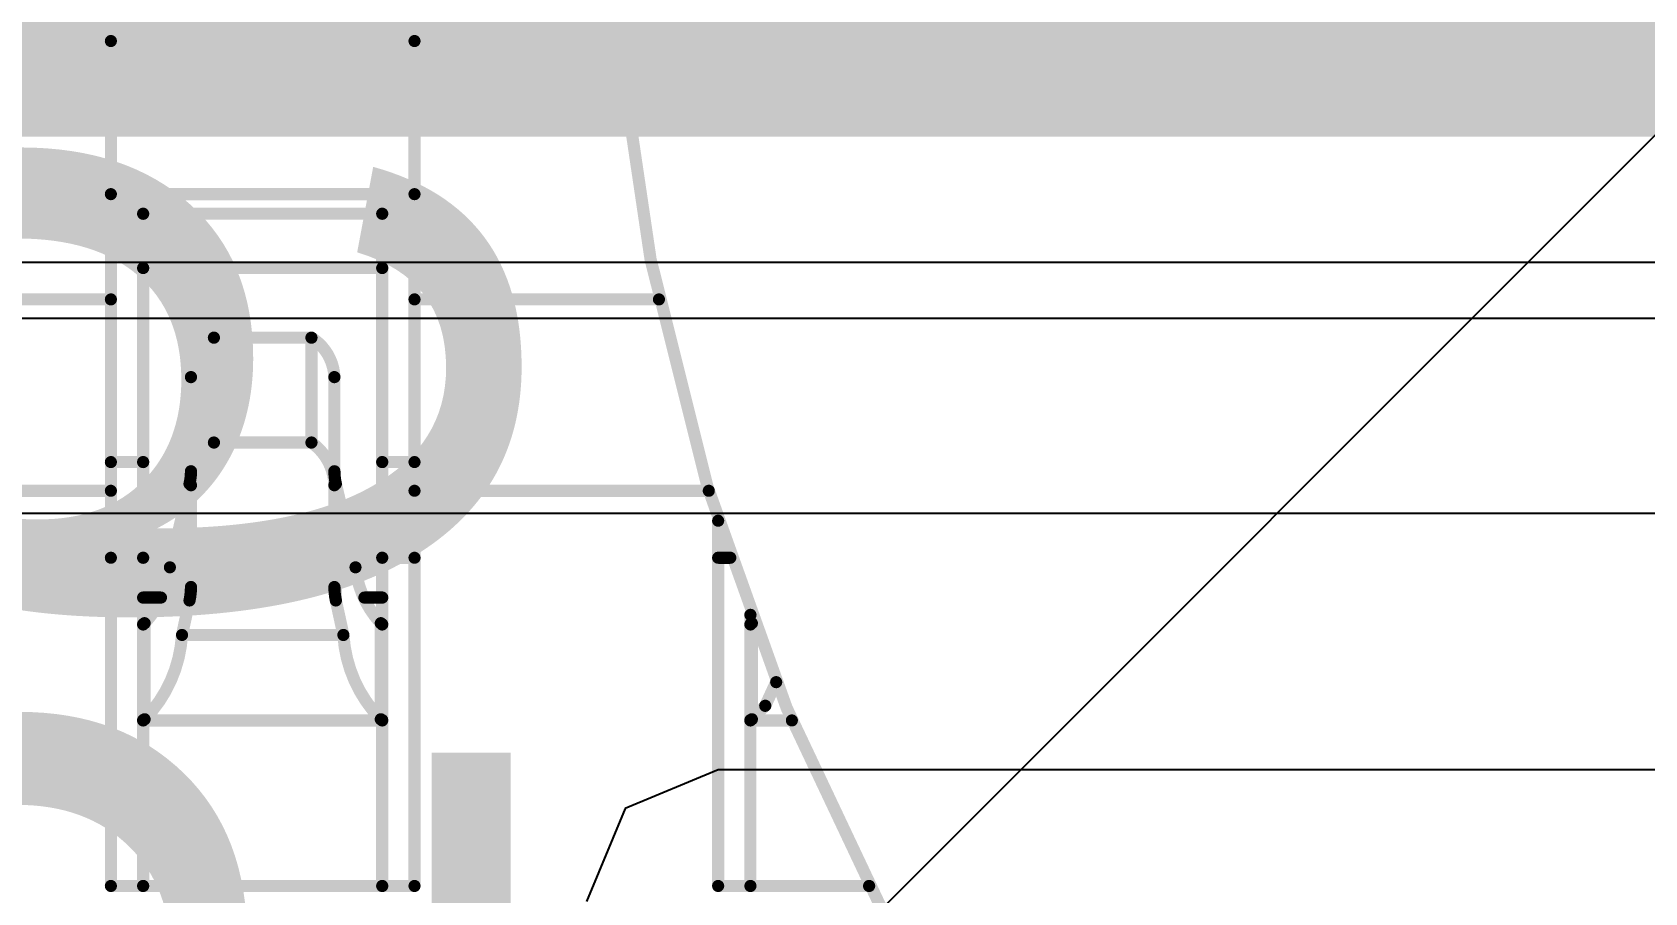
# Model space of a CAD drawing. Header units: inches. Extents: x -11 to 5433, y -4 to 5447.
# Drawn here: x 12.149 to 13.835, y 27.645 to 28.544 of the extents above; entities that cross this region are included whole.
import ezdxf

# ---------------------------------------------------------------- set-up
doc = ezdxf.new("R2010")
doc.units = ezdxf.units.IN
for name, color, linetype in [('Bottom Layer', 5, 'Continuous'), ('Bottom Overlay', 54, 'Continuous'), ('Mechanical 4', 56, 'Continuous'), ('Power', 76, 'Continuous'), ('Top Layer', 1, 'Continuous'), ('Top Paste', 8, 'Continuous'), ('Top Solder', 216, 'Continuous')]:
    doc.layers.add(name, color=color, linetype=linetype)
doc.styles.add('Arial', font='', dxfattribs={"height": 0.2})
doc.styles.get('Arial').set_extended_font_data('Arial')

# ---------------------------------------------------------------- blocks, each defined once
blk = doc.blocks.new('TL3340AF160QG_48')
at = {"layer": 'Top Solder'}
blk.add_line((-1.71, 0.3751), (-5443.0227, 5441.6372), dxfattribs=at)
blk = doc.blocks.new('QTH_030_01_L_D_A_K_TR_157')
at = {"layer": 'Top Layer'}
blk.add_hatch(color=1, dxfattribs=at).paths.add_polyline_path([(0.825, 0.32), (5.525, 0.32), (5.525, -0.32), (0.825, -0.32)])
at = {"layer": 'Top Paste'}
blk.add_hatch(color=8, dxfattribs=at).paths.add_polyline_path([(0.825, 0.32), (5.525, 0.32), (5.525, -0.32), (0.825, -0.32)])
at = {"layer": 'Top Solder'}
blk.add_hatch(color=216, dxfattribs=at).paths.add_polyline_path([(0.7234, 0.4216), (5.6266, 0.4216), (5.6266, -0.4216), (0.7234, -0.4216)])

msp = doc.modelspace()

# ---------------------------------------------------------------- linework, layer by layer
at = {"layer": 'Bottom Layer'}
for p, q in [((10.2321, 28.3037), (14.7854, 28.3037)), ((12.8661, 27.7733), (12.7689, 27.733)), ((14.9683, 27.7733), (12.8661, 27.7733)), ((12.7689, 27.733), (12.7286, 27.6358))]:
    msp.add_line(p, q, dxfattribs=at)
msp.add_lwpolyline([(10.1356, 28.5367, 0.2032, 0.2032, 0), (14.8819, 28.5367, 0.2032, 0.2032, 0)], format="xyseb", dxfattribs=at)
at = {"layer": 'Mechanical 4'}
for points in [[(17.7474, 28.7949, 0.0127, 0.0127, 1), (12.7474, 28.7949, 0.0127, 0.0127, 1)], [(12.228, 28.5349, 0.00635, 0.00635, 1), (12.2343, 28.5349, 0.00635, 0.00635, 1)], [(12.228, 28.5349, 0.00635, 0.00635, 1), (12.2343, 28.5349, 0.00635, 0.00635, 1)], [(12.5455, 28.5349, 0.00635, 0.00635, 1), (12.5518, 28.5349, 0.00635, 0.00635, 1)], [(12.5455, 28.5349, 0.00635, 0.00635, 1), (12.5518, 28.5349, 0.00635, 0.00635, 1)], [(12.228, 28.3749, 0.00635, 0.00635, 1), (12.2343, 28.3749, 0.00635, 0.00635, 1)], [(12.5455, 28.3749, 0.00635, 0.00635, 1), (12.5518, 28.3749, 0.00635, 0.00635, 1)], [(12.2617, 28.3544, 0.00635, 0.00635, 1), (12.2681, 28.3544, 0.00635, 0.00635, 1)], [(12.2617, 28.3544, 0.00635, 0.00635, 1), (12.2681, 28.3544, 0.00635, 0.00635, 1)], [(12.5117, 28.3544, 0.00635, 0.00635, 1), (12.5181, 28.3544, 0.00635, 0.00635, 1)], [(12.5117, 28.3544, 0.00635, 0.00635, 1), (12.5181, 28.3544, 0.00635, 0.00635, 1)], [(12.2617, 28.2977, 0.00635, 0.00635, 1), (12.2681, 28.2977, 0.00635, 0.00635, 1)], [(12.5117, 28.2977, 0.00635, 0.00635, 1), (12.5181, 28.2977, 0.00635, 0.00635, 1)], [(12.228, 28.2649, 0.00635, 0.00635, 1), (12.2343, 28.2649, 0.00635, 0.00635, 1)], [(12.5455, 28.2649, 0.00635, 0.00635, 1), (12.5518, 28.2649, 0.00635, 0.00635, 1)], [(12.8011, 28.2649, 0.00635, 0.00635, 1), (12.8074, 28.2649, 0.00635, 0.00635, 1)], [(12.3357, 28.2249, 0.00635, 0.00635, 1), (12.3421, 28.2249, 0.00635, 0.00635, 1)], [(12.3357, 28.2249, 0.00635, 0.00635, 1), (12.3421, 28.2249, 0.00635, 0.00635, 1)], [(12.3357, 28.2249, 0.00635, 0.00635, 1), (12.3421, 28.2249, 0.00635, 0.00635, 1)], [(12.4377, 28.2249, 0.00635, 0.00635, 1), (12.4441, 28.2249, 0.00635, 0.00635, 1)], [(12.4377, 28.2249, 0.00635, 0.00635, 1), (12.4441, 28.2249, 0.00635, 0.00635, 1)], [(12.4377, 28.2249, 0.00635, 0.00635, 1), (12.4441, 28.2249, 0.00635, 0.00635, 1)], [(12.3117, 28.1837, 0.00635, 0.00635, 1), (12.3181, 28.1837, 0.00635, 0.00635, 1)], [(12.3117, 28.1837, 0.00635, 0.00635, 1), (12.3181, 28.1837, 0.00635, 0.00635, 1)], [(12.4617, 28.1837, 0.00635, 0.00635, 1), (12.4681, 28.1837, 0.00635, 0.00635, 1)], [(12.4617, 28.1837, 0.00635, 0.00635, 1), (12.4681, 28.1837, 0.00635, 0.00635, 1)], [(12.3357, 28.1153, 0.00635, 0.00635, 1), (12.3421, 28.1153, 0.00635, 0.00635, 1)], [(12.3357, 28.1153, 0.00635, 0.00635, 1), (12.3421, 28.1153, 0.00635, 0.00635, 1)], [(12.3357, 28.1153, 0.00635, 0.00635, 1), (12.3421, 28.1153, 0.00635, 0.00635, 1)], [(12.4377, 28.1153, 0.00635, 0.00635, 1), (12.4441, 28.1153, 0.00635, 0.00635, 1)], [(12.4377, 28.1153, 0.00635, 0.00635, 1), (12.4441, 28.1153, 0.00635, 0.00635, 1)], [(12.4377, 28.1153, 0.00635, 0.00635, 1), (12.4441, 28.1153, 0.00635, 0.00635, 1)], [(12.228, 28.0949, 0.00635, 0.00635, 1), (12.2343, 28.0949, 0.00635, 0.00635, 1)], [(12.2617, 28.0949, 0.00635, 0.00635, 1), (12.2681, 28.0949, 0.00635, 0.00635, 1)], [(12.3117, 28.0853, 0.00635, 0.00635, 1), (12.3181, 28.0853, 0.00635, 0.00635, 1)], [(12.4617, 28.0853, 0.00635, 0.00635, 1), (12.4681, 28.0853, 0.00635, 0.00635, 1)], [(12.5117, 28.0949, 0.00635, 0.00635, 1), (12.5181, 28.0949, 0.00635, 0.00635, 1)], [(12.5455, 28.0949, 0.00635, 0.00635, 1), (12.5518, 28.0949, 0.00635, 0.00635, 1)], [(12.3102, 28.0722, 0.00635, 0.00635, 1), (12.3166, 28.0722, 0.00635, 0.00635, 1)], [(12.3102, 28.0722, 0.00635, 0.00635, 1), (12.3166, 28.0722, 0.00635, 0.00635, 1)], [(12.3102, 28.0722, 0.00635, 0.00635, 1), (12.3166, 28.0722, 0.00635, 0.00635, 1)], [(12.3117, 28.0707, 0.00635, 0.00635, 1), (12.3181, 28.0707, 0.00635, 0.00635, 1)], [(12.4617, 28.0707, 0.00635, 0.00635, 1), (12.4681, 28.0707, 0.00635, 0.00635, 1)], [(12.4632, 28.0722, 0.00635, 0.00635, 1), (12.4696, 28.0722, 0.00635, 0.00635, 1)], [(12.4632, 28.0722, 0.00635, 0.00635, 1), (12.4696, 28.0722, 0.00635, 0.00635, 1)], [(12.4632, 28.0722, 0.00635, 0.00635, 1), (12.4696, 28.0722, 0.00635, 0.00635, 1)], [(12.228, 28.0649, 0.00635, 0.00635, 1), (12.2343, 28.0649, 0.00635, 0.00635, 1)], [(12.228, 28.0649, 0.00635, 0.00635, 1), (12.2343, 28.0649, 0.00635, 0.00635, 1)], [(12.228, 28.0649, 0.00635, 0.00635, 1), (12.2343, 28.0649, 0.00635, 0.00635, 1)], [(12.5455, 28.0649, 0.00635, 0.00635, 1), (12.5518, 28.0649, 0.00635, 0.00635, 1)], [(12.5455, 28.0649, 0.00635, 0.00635, 1), (12.5518, 28.0649, 0.00635, 0.00635, 1)], [(12.5455, 28.0649, 0.00635, 0.00635, 1), (12.5518, 28.0649, 0.00635, 0.00635, 1)], [(12.8532, 28.0649, 0.00635, 0.00635, 1), (12.8595, 28.0649, 0.00635, 0.00635, 1)], [(12.863, 28.0336, 0.00635, 0.00635, 1), (12.8693, 28.0336, 0.00635, 0.00635, 1)], [(12.228, 27.9949, 0.00635, 0.00635, 1), (12.2343, 27.9949, 0.00635, 0.00635, 1)], [(12.2617, 27.9949, 0.00635, 0.00635, 1), (12.2681, 27.9949, 0.00635, 0.00635, 1)], [(12.2897, 27.9849, 0.00635, 0.00635, 1), (12.296, 27.9849, 0.00635, 0.00635, 1)], [(12.2897, 27.9849, 0.00635, 0.00635, 1), (12.296, 27.9849, 0.00635, 0.00635, 1)], [(12.4838, 27.9849, 0.00635, 0.00635, 1), (12.4901, 27.9849, 0.00635, 0.00635, 1)], [(12.4838, 27.9849, 0.00635, 0.00635, 1), (12.4901, 27.9849, 0.00635, 0.00635, 1)], [(12.5117, 27.9949, 0.00635, 0.00635, 1), (12.5181, 27.9949, 0.00635, 0.00635, 1)], [(12.5455, 27.9949, 0.00635, 0.00635, 1), (12.5518, 27.9949, 0.00635, 0.00635, 1)], [(12.863, 27.9949, 0.00635, 0.00635, 1), (12.8693, 27.9949, 0.00635, 0.00635, 1)], [(12.8757, 27.9949, 0.00635, 0.00635, 1), (12.882, 27.9949, 0.00635, 0.00635, 1)], [(12.2617, 27.9533, 0.00635, 0.00635, 1), (12.2681, 27.9533, 0.00635, 0.00635, 1)], [(12.2804, 27.9533, 0.00635, 0.00635, 1), (12.2867, 27.9533, 0.00635, 0.00635, 1)], [(12.3102, 27.9503, 0.00635, 0.00635, 1), (12.3166, 27.9503, 0.00635, 0.00635, 1)], [(12.3102, 27.9503, 0.00635, 0.00635, 1), (12.3166, 27.9503, 0.00635, 0.00635, 1)], [(12.3102, 27.9503, 0.00635, 0.00635, 1), (12.3166, 27.9503, 0.00635, 0.00635, 1)], [(12.3117, 27.9643, 0.00635, 0.00635, 1), (12.3181, 27.9643, 0.00635, 0.00635, 1)], [(12.3117, 27.9643, 0.00635, 0.00635, 1), (12.3181, 27.9643, 0.00635, 0.00635, 1)], [(12.4617, 27.9643, 0.00635, 0.00635, 1), (12.4681, 27.9643, 0.00635, 0.00635, 1)], [(12.4617, 27.9643, 0.00635, 0.00635, 1), (12.4681, 27.9643, 0.00635, 0.00635, 1)], [(12.4632, 27.9503, 0.00635, 0.00635, 1), (12.4696, 27.9503, 0.00635, 0.00635, 1)], [(12.4632, 27.9503, 0.00635, 0.00635, 1), (12.4696, 27.9503, 0.00635, 0.00635, 1)], [(12.4632, 27.9503, 0.00635, 0.00635, 1), (12.4696, 27.9503, 0.00635, 0.00635, 1)], [(12.4931, 27.9533, 0.00635, 0.00635, 1), (12.4994, 27.9533, 0.00635, 0.00635, 1)], [(12.5117, 27.9533, 0.00635, 0.00635, 1), (12.5181, 27.9533, 0.00635, 0.00635, 1)], [(12.8967, 27.9352, 0.00635, 0.00635, 1), (12.9031, 27.9352, 0.00635, 0.00635, 1)], [(12.2618, 27.9254, 0.00635, 0.00635, 1), (12.2682, 27.9254, 0.00635, 0.00635, 1)], [(12.2618, 27.9253, 0.00635, 0.00635, 1), (12.2681, 27.9253, 0.00635, 0.00635, 1)], [(12.2618, 27.9254, 0.00635, 0.00635, 1), (12.2682, 27.9254, 0.00635, 0.00635, 1)], [(12.2618, 27.9253, 0.00635, 0.00635, 1), (12.2681, 27.9253, 0.00635, 0.00635, 1)], [(12.2617, 27.9252, 0.00635, 0.00635, 1), (12.2681, 27.9252, 0.00635, 0.00635, 1)], [(12.2619, 27.9255, 0.00635, 0.00635, 1), (12.2682, 27.9255, 0.00635, 0.00635, 1)], [(12.2619, 27.9255, 0.00635, 0.00635, 1), (12.2682, 27.9255, 0.00635, 0.00635, 1)], [(12.262, 27.9256, 0.00635, 0.00635, 1), (12.2683, 27.9256, 0.00635, 0.00635, 1)], [(12.262, 27.9256, 0.00635, 0.00635, 1), (12.2683, 27.9256, 0.00635, 0.00635, 1)], [(12.2621, 27.9257, 0.00635, 0.00635, 1), (12.2685, 27.9257, 0.00635, 0.00635, 1)], [(12.2621, 27.9257, 0.00635, 0.00635, 1), (12.2685, 27.9257, 0.00635, 0.00635, 1)], [(12.2623, 27.9258, 0.00635, 0.00635, 1), (12.2686, 27.9258, 0.00635, 0.00635, 1)], [(12.2623, 27.9258, 0.00635, 0.00635, 1), (12.2686, 27.9258, 0.00635, 0.00635, 1)], [(12.2625, 27.926, 0.00635, 0.00635, 1), (12.2689, 27.926, 0.00635, 0.00635, 1)], [(12.2625, 27.926, 0.00635, 0.00635, 1), (12.2689, 27.926, 0.00635, 0.00635, 1)], [(12.2627, 27.9261, 0.00635, 0.00635, 1), (12.2691, 27.9261, 0.00635, 0.00635, 1)], [(12.2627, 27.9261, 0.00635, 0.00635, 1), (12.2691, 27.9261, 0.00635, 0.00635, 1)], [(12.2632, 27.9265, 0.00635, 0.00635, 1), (12.2696, 27.9265, 0.00635, 0.00635, 1)], [(12.2632, 27.9265, 0.00635, 0.00635, 1), (12.2696, 27.9265, 0.00635, 0.00635, 1)], [(12.2632, 27.9265, 0.00635, 0.00635, 1), (12.2696, 27.9265, 0.00635, 0.00635, 1)], [(12.5102, 27.9265, 0.00635, 0.00635, 1), (12.5166, 27.9265, 0.00635, 0.00635, 1)], [(12.5102, 27.9265, 0.00635, 0.00635, 1), (12.5166, 27.9265, 0.00635, 0.00635, 1)], [(12.5102, 27.9265, 0.00635, 0.00635, 1), (12.5166, 27.9265, 0.00635, 0.00635, 1)], [(12.5105, 27.9263, 0.00635, 0.00635, 1), (12.5168, 27.9263, 0.00635, 0.00635, 1)], [(12.5105, 27.9263, 0.00635, 0.00635, 1), (12.5168, 27.9263, 0.00635, 0.00635, 1)], [(12.5107, 27.9261, 0.00635, 0.00635, 1), (12.5171, 27.9261, 0.00635, 0.00635, 1)], [(12.5107, 27.9261, 0.00635, 0.00635, 1), (12.5171, 27.9261, 0.00635, 0.00635, 1)], [(12.511, 27.926, 0.00635, 0.00635, 1), (12.5173, 27.926, 0.00635, 0.00635, 1)], [(12.511, 27.926, 0.00635, 0.00635, 1), (12.5173, 27.926, 0.00635, 0.00635, 1)], [(12.5112, 27.9258, 0.00635, 0.00635, 1), (12.5175, 27.9258, 0.00635, 0.00635, 1)], [(12.5112, 27.9258, 0.00635, 0.00635, 1), (12.5175, 27.9258, 0.00635, 0.00635, 1)], [(12.5113, 27.9257, 0.00635, 0.00635, 1), (12.5177, 27.9257, 0.00635, 0.00635, 1)], [(12.5113, 27.9257, 0.00635, 0.00635, 1), (12.5177, 27.9257, 0.00635, 0.00635, 1)], [(12.5115, 27.9256, 0.00635, 0.00635, 1), (12.5178, 27.9256, 0.00635, 0.00635, 1)], [(12.5115, 27.9256, 0.00635, 0.00635, 1), (12.5178, 27.9256, 0.00635, 0.00635, 1)], [(12.5116, 27.9254, 0.00635, 0.00635, 1), (12.518, 27.9254, 0.00635, 0.00635, 1)], [(12.5116, 27.9254, 0.00635, 0.00635, 1), (12.518, 27.9254, 0.00635, 0.00635, 1)], [(12.5117, 27.9252, 0.00635, 0.00635, 1), (12.5181, 27.9252, 0.00635, 0.00635, 1)], [(12.8968, 27.9254, 0.00635, 0.00635, 1), (12.9032, 27.9254, 0.00635, 0.00635, 1)], [(12.8968, 27.9253, 0.00635, 0.00635, 1), (12.9031, 27.9253, 0.00635, 0.00635, 1)], [(12.8968, 27.9254, 0.00635, 0.00635, 1), (12.9032, 27.9254, 0.00635, 0.00635, 1)], [(12.8968, 27.9253, 0.00635, 0.00635, 1), (12.9031, 27.9253, 0.00635, 0.00635, 1)], [(12.8967, 27.9252, 0.00635, 0.00635, 1), (12.9031, 27.9252, 0.00635, 0.00635, 1)], [(12.8969, 27.9255, 0.00635, 0.00635, 1), (12.9032, 27.9255, 0.00635, 0.00635, 1)], [(12.8969, 27.9255, 0.00635, 0.00635, 1), (12.9032, 27.9255, 0.00635, 0.00635, 1)], [(12.897, 27.9256, 0.00635, 0.00635, 1), (12.9033, 27.9256, 0.00635, 0.00635, 1)], [(12.897, 27.9256, 0.00635, 0.00635, 1), (12.9033, 27.9256, 0.00635, 0.00635, 1)], [(12.8971, 27.9257, 0.00635, 0.00635, 1), (12.9035, 27.9257, 0.00635, 0.00635, 1)], [(12.8971, 27.9257, 0.00635, 0.00635, 1), (12.9035, 27.9257, 0.00635, 0.00635, 1)], [(12.8973, 27.9258, 0.00635, 0.00635, 1), (12.9036, 27.9258, 0.00635, 0.00635, 1)], [(12.8973, 27.9258, 0.00635, 0.00635, 1), (12.9036, 27.9258, 0.00635, 0.00635, 1)], [(12.8975, 27.926, 0.00635, 0.00635, 1), (12.9039, 27.926, 0.00635, 0.00635, 1)], [(12.8975, 27.926, 0.00635, 0.00635, 1), (12.9039, 27.926, 0.00635, 0.00635, 1)], [(12.8977, 27.9261, 0.00635, 0.00635, 1), (12.9041, 27.9261, 0.00635, 0.00635, 1)], [(12.8977, 27.9261, 0.00635, 0.00635, 1), (12.9041, 27.9261, 0.00635, 0.00635, 1)], [(12.8982, 27.9265, 0.00635, 0.00635, 1), (12.9046, 27.9265, 0.00635, 0.00635, 1)], [(12.8982, 27.9265, 0.00635, 0.00635, 1), (12.9046, 27.9265, 0.00635, 0.00635, 1)], [(12.3024, 27.9142, 0.00635, 0.00635, 1), (12.3087, 27.9142, 0.00635, 0.00635, 1)], [(12.3024, 27.9142, 0.00635, 0.00635, 1), (12.3087, 27.9142, 0.00635, 0.00635, 1)], [(12.3024, 27.9142, 0.00635, 0.00635, 1), (12.3087, 27.9142, 0.00635, 0.00635, 1)], [(12.4711, 27.9142, 0.00635, 0.00635, 1), (12.4775, 27.9142, 0.00635, 0.00635, 1)], [(12.4711, 27.9142, 0.00635, 0.00635, 1), (12.4775, 27.9142, 0.00635, 0.00635, 1)], [(12.4711, 27.9142, 0.00635, 0.00635, 1), (12.4775, 27.9142, 0.00635, 0.00635, 1)], [(12.9237, 27.8649, 0.00635, 0.00635, 1), (12.93, 27.8649, 0.00635, 0.00635, 1)], [(12.9122, 27.8402, 0.00635, 0.00635, 1), (12.9186, 27.8402, 0.00635, 0.00635, 1)], [(12.9122, 27.8402, 0.00635, 0.00635, 1), (12.9186, 27.8402, 0.00635, 0.00635, 1)], [(12.2618, 27.8253, 0.00635, 0.00635, 1), (12.2682, 27.8253, 0.00635, 0.00635, 1)], [(12.2618, 27.8252, 0.00635, 0.00635, 1), (12.2681, 27.8252, 0.00635, 0.00635, 1)], [(12.2618, 27.8253, 0.00635, 0.00635, 1), (12.2682, 27.8253, 0.00635, 0.00635, 1)], [(12.2618, 27.8252, 0.00635, 0.00635, 1), (12.2681, 27.8252, 0.00635, 0.00635, 1)], [(12.2617, 27.8251, 0.00635, 0.00635, 1), (12.2681, 27.8251, 0.00635, 0.00635, 1)], [(12.2617, 27.8249, 0.00635, 0.00635, 1), (12.2681, 27.8249, 0.00635, 0.00635, 1)], [(12.2619, 27.8253, 0.00635, 0.00635, 1), (12.2682, 27.8253, 0.00635, 0.00635, 1)], [(12.2619, 27.8253, 0.00635, 0.00635, 1), (12.2682, 27.8253, 0.00635, 0.00635, 1)], [(12.262, 27.8254, 0.00635, 0.00635, 1), (12.2683, 27.8254, 0.00635, 0.00635, 1)], [(12.262, 27.8254, 0.00635, 0.00635, 1), (12.2683, 27.8254, 0.00635, 0.00635, 1)], [(12.2621, 27.8255, 0.00635, 0.00635, 1), (12.2685, 27.8255, 0.00635, 0.00635, 1)], [(12.2621, 27.8255, 0.00635, 0.00635, 1), (12.2685, 27.8255, 0.00635, 0.00635, 1)], [(12.2623, 27.8256, 0.00635, 0.00635, 1), (12.2686, 27.8256, 0.00635, 0.00635, 1)], [(12.2623, 27.8256, 0.00635, 0.00635, 1), (12.2686, 27.8256, 0.00635, 0.00635, 1)], [(12.2625, 27.8257, 0.00635, 0.00635, 1), (12.2689, 27.8257, 0.00635, 0.00635, 1)], [(12.2625, 27.8257, 0.00635, 0.00635, 1), (12.2689, 27.8257, 0.00635, 0.00635, 1)], [(12.2627, 27.8258, 0.00635, 0.00635, 1), (12.2691, 27.8258, 0.00635, 0.00635, 1)], [(12.2627, 27.8258, 0.00635, 0.00635, 1), (12.2691, 27.8258, 0.00635, 0.00635, 1)], [(12.2632, 27.8261, 0.00635, 0.00635, 1), (12.2696, 27.8261, 0.00635, 0.00635, 1)], [(12.2632, 27.8261, 0.00635, 0.00635, 1), (12.2696, 27.8261, 0.00635, 0.00635, 1)], [(12.2632, 27.8261, 0.00635, 0.00635, 1), (12.2696, 27.8261, 0.00635, 0.00635, 1)], [(12.5102, 27.8261, 0.00635, 0.00635, 1), (12.5166, 27.8261, 0.00635, 0.00635, 1)], [(12.5102, 27.8261, 0.00635, 0.00635, 1), (12.5166, 27.8261, 0.00635, 0.00635, 1)], [(12.5102, 27.8261, 0.00635, 0.00635, 1), (12.5166, 27.8261, 0.00635, 0.00635, 1)], [(12.5105, 27.826, 0.00635, 0.00635, 1), (12.5168, 27.826, 0.00635, 0.00635, 1)], [(12.5105, 27.826, 0.00635, 0.00635, 1), (12.5168, 27.826, 0.00635, 0.00635, 1)], [(12.5107, 27.8258, 0.00635, 0.00635, 1), (12.5171, 27.8258, 0.00635, 0.00635, 1)], [(12.5107, 27.8258, 0.00635, 0.00635, 1), (12.5171, 27.8258, 0.00635, 0.00635, 1)], [(12.511, 27.8257, 0.00635, 0.00635, 1), (12.5173, 27.8257, 0.00635, 0.00635, 1)], [(12.511, 27.8257, 0.00635, 0.00635, 1), (12.5173, 27.8257, 0.00635, 0.00635, 1)], [(12.5112, 27.8256, 0.00635, 0.00635, 1), (12.5175, 27.8256, 0.00635, 0.00635, 1)], [(12.5112, 27.8256, 0.00635, 0.00635, 1), (12.5175, 27.8256, 0.00635, 0.00635, 1)], [(12.5113, 27.8255, 0.00635, 0.00635, 1), (12.5177, 27.8255, 0.00635, 0.00635, 1)], [(12.5113, 27.8255, 0.00635, 0.00635, 1), (12.5177, 27.8255, 0.00635, 0.00635, 1)], [(12.5115, 27.8254, 0.00635, 0.00635, 1), (12.5178, 27.8254, 0.00635, 0.00635, 1)], [(12.5115, 27.8254, 0.00635, 0.00635, 1), (12.5178, 27.8254, 0.00635, 0.00635, 1)], [(12.5116, 27.8254, 0.00635, 0.00635, 1), (12.5179, 27.8254, 0.00635, 0.00635, 1)], [(12.5116, 27.8254, 0.00635, 0.00635, 1), (12.5179, 27.8254, 0.00635, 0.00635, 1)], [(12.5116, 27.8253, 0.00635, 0.00635, 1), (12.518, 27.8253, 0.00635, 0.00635, 1)], [(12.5116, 27.8253, 0.00635, 0.00635, 1), (12.518, 27.8253, 0.00635, 0.00635, 1)], [(12.5117, 27.8251, 0.00635, 0.00635, 1), (12.5181, 27.8251, 0.00635, 0.00635, 1)], [(12.5117, 27.8249, 0.00635, 0.00635, 1), (12.5181, 27.8249, 0.00635, 0.00635, 1)], [(12.8968, 27.8253, 0.00635, 0.00635, 1), (12.9032, 27.8253, 0.00635, 0.00635, 1)], [(12.8968, 27.8252, 0.00635, 0.00635, 1), (12.9031, 27.8252, 0.00635, 0.00635, 1)], [(12.8968, 27.8253, 0.00635, 0.00635, 1), (12.9032, 27.8253, 0.00635, 0.00635, 1)], [(12.8968, 27.8252, 0.00635, 0.00635, 1), (12.9031, 27.8252, 0.00635, 0.00635, 1)], [(12.8967, 27.8251, 0.00635, 0.00635, 1), (12.9031, 27.8251, 0.00635, 0.00635, 1)], [(12.8967, 27.8249, 0.00635, 0.00635, 1), (12.9031, 27.8249, 0.00635, 0.00635, 1)], [(12.8969, 27.8253, 0.00635, 0.00635, 1), (12.9032, 27.8253, 0.00635, 0.00635, 1)], [(12.8969, 27.8253, 0.00635, 0.00635, 1), (12.9032, 27.8253, 0.00635, 0.00635, 1)], [(12.897, 27.8254, 0.00635, 0.00635, 1), (12.9033, 27.8254, 0.00635, 0.00635, 1)], [(12.897, 27.8254, 0.00635, 0.00635, 1), (12.9033, 27.8254, 0.00635, 0.00635, 1)], [(12.8971, 27.8255, 0.00635, 0.00635, 1), (12.9035, 27.8255, 0.00635, 0.00635, 1)], [(12.8971, 27.8255, 0.00635, 0.00635, 1), (12.9035, 27.8255, 0.00635, 0.00635, 1)], [(12.8973, 27.8256, 0.00635, 0.00635, 1), (12.9036, 27.8256, 0.00635, 0.00635, 1)], [(12.8973, 27.8256, 0.00635, 0.00635, 1), (12.9036, 27.8256, 0.00635, 0.00635, 1)], [(12.8975, 27.8257, 0.00635, 0.00635, 1), (12.9039, 27.8257, 0.00635, 0.00635, 1)], [(12.8975, 27.8257, 0.00635, 0.00635, 1), (12.9039, 27.8257, 0.00635, 0.00635, 1)], [(12.8977, 27.8258, 0.00635, 0.00635, 1), (12.9041, 27.8258, 0.00635, 0.00635, 1)], [(12.8977, 27.8258, 0.00635, 0.00635, 1), (12.9041, 27.8258, 0.00635, 0.00635, 1)], [(12.8982, 27.8261, 0.00635, 0.00635, 1), (12.9046, 27.8261, 0.00635, 0.00635, 1)], [(12.8982, 27.8261, 0.00635, 0.00635, 1), (12.9046, 27.8261, 0.00635, 0.00635, 1)], [(12.8982, 27.8261, 0.00635, 0.00635, 1), (12.9046, 27.8261, 0.00635, 0.00635, 1)], [(12.9401, 27.8249, 0.00635, 0.00635, 1), (12.9464, 27.8249, 0.00635, 0.00635, 1)], [(12.228, 27.6519, 0.00635, 0.00635, 1), (12.2343, 27.6519, 0.00635, 0.00635, 1)], [(12.228, 27.6519, 0.00635, 0.00635, 1), (12.2343, 27.6519, 0.00635, 0.00635, 1)], [(12.2617, 27.6519, 0.00635, 0.00635, 1), (12.2681, 27.6519, 0.00635, 0.00635, 1)], [(12.5117, 27.6519, 0.00635, 0.00635, 1), (12.5181, 27.6519, 0.00635, 0.00635, 1)], [(12.5455, 27.6519, 0.00635, 0.00635, 1), (12.5518, 27.6519, 0.00635, 0.00635, 1)], [(12.5455, 27.6519, 0.00635, 0.00635, 1), (12.5518, 27.6519, 0.00635, 0.00635, 1)], [(12.863, 27.6519, 0.00635, 0.00635, 1), (12.8693, 27.6519, 0.00635, 0.00635, 1)], [(12.863, 27.6519, 0.00635, 0.00635, 1), (12.8693, 27.6519, 0.00635, 0.00635, 1)], [(12.8967, 27.6519, 0.00635, 0.00635, 1), (12.9031, 27.6519, 0.00635, 0.00635, 1)], [(13.0208, 27.6519, 0.00635, 0.00635, 1), (13.0272, 27.6519, 0.00635, 0.00635, 1)]]:
    msp.add_lwpolyline(points, format="xyseb", close=True, dxfattribs=at)
for points in [[(17.7474, 28.7949, 0.0127, 0.0127, -1), (12.7474, 28.7949, 0.0127, 0.0127, 0)], [(12.2312, 28.0649, 0.0127, 0.0127, 0), (12.2312, 28.5349, 0.0127, 0.0127, 0)], [(12.2312, 28.5349, 0.0127, 0.0127, 0), (12.5487, 28.5349, 0.0127, 0.0127, 0)], [(12.5487, 28.0649, 0.0127, 0.0127, 0), (12.5487, 28.5349, 0.0127, 0.0127, 0)], [(12.2312, 28.3749, 0.0127, 0.0127, 0), (12.5487, 28.3749, 0.0127, 0.0127, 0)], [(12.2649, 27.6519, 0.0127, 0.0127, 0), (12.2649, 28.3544, 0.0127, 0.0127, 0)], [(12.2649, 28.3544, 0.0127, 0.0127, 0), (12.5149, 28.3544, 0.0127, 0.0127, 0)], [(12.5149, 27.6519, 0.0127, 0.0127, 0), (12.5149, 28.3544, 0.0127, 0.0127, 0)], [(12.2649, 28.2977, 0.0127, 0.0127, 0), (12.5149, 28.2977, 0.0127, 0.0127, 0)], [(11.9137, 28.2649, 0.0127, 0.0127, 0), (12.2312, 28.2649, 0.0127, 0.0127, 0)], [(12.5487, 28.2649, 0.0127, 0.0127, 0), (12.8042, 28.2649, 0.0127, 0.0127, 0)], [(12.3149, 28.1837, 0.0127, 0.0127, -0.247377), (12.3389, 28.2249, 0.0127, 0.0127, 0)], [(12.3389, 28.2249, 0.0127, 0.0127, 0), (12.4409, 28.2249, 0.0127, 0.0127, 0)], [(12.3389, 28.1153, 0.0127, 0.0127, 0), (12.3389, 28.2249, 0.0127, 0.0127, 0)], [(12.4409, 28.1153, 0.0127, 0.0127, 0), (12.4409, 28.2249, 0.0127, 0.0127, 0)], [(12.4409, 28.2249, 0.0127, 0.0127, -0.247377), (12.4649, 28.1837, 0.0127, 0.0127, 0)], [(12.3149, 27.9643, 0.0127, 0.0127, 0), (12.3149, 28.1837, 0.0127, 0.0127, 0)], [(12.4649, 27.9643, 0.0127, 0.0127, 0), (12.4649, 28.1837, 0.0127, 0.0127, 0)], [(12.3149, 28.0707, 0.0127, 0.0127, -0.23748), (12.3389, 28.1153, 0.0127, 0.0127, 0)], [(12.3389, 28.1153, 0.0127, 0.0127, 0), (12.4409, 28.1153, 0.0127, 0.0127, 0)], [(12.4409, 28.1153, 0.0127, 0.0127, -0.23748), (12.4649, 28.0707, 0.0127, 0.0127, 0)], [(12.2312, 28.0949, 0.0127, 0.0127, 0), (12.2649, 28.0949, 0.0127, 0.0127, 0)], [(12.3149, 28.0853, 0.0127, 0.0127, -0.057864), (12.3134, 28.0722, 0.0127, 0.0127, 0)], [(12.4664, 28.0722, 0.0127, 0.0127, -0.057864), (12.4649, 28.0853, 0.0127, 0.0127, 0)], [(12.5149, 28.0949, 0.0127, 0.0127, 0), (12.5487, 28.0949, 0.0127, 0.0127, 0)], [(12.2929, 27.9849, 0.0127, 0.0127, 0), (12.3134, 28.0722, 0.0127, 0.0127, 0)], [(12.3134, 27.9503, 0.0127, 0.0127, 0), (12.3134, 28.0722, 0.0127, 0.0127, 0)], [(12.4664, 28.0722, 0.0127, 0.0127, 0), (12.4869, 27.9849, 0.0127, 0.0127, 0)], [(12.4664, 27.9503, 0.0127, 0.0127, 0), (12.4664, 28.0722, 0.0127, 0.0127, 0)], [(11.9137, 28.0649, 0.0127, 0.0127, 0), (12.2312, 28.0649, 0.0127, 0.0127, 0)], [(12.2312, 27.6519, 0.0127, 0.0127, 0), (12.2312, 28.0649, 0.0127, 0.0127, 0)], [(12.5487, 28.0649, 0.0127, 0.0127, 0), (12.8564, 28.0649, 0.0127, 0.0127, 0)], [(12.5487, 27.6519, 0.0127, 0.0127, 0), (12.5487, 28.0649, 0.0127, 0.0127, 0)], [(12.8662, 27.6519, 0.0127, 0.0127, 0), (12.8662, 28.0336, 0.0127, 0.0127, 0)], [(12.2312, 27.9949, 0.0127, 0.0127, 0), (12.2649, 27.9949, 0.0127, 0.0127, 0)], [(12.2929, 27.9849, 0.0127, 0.0127, -0.162591), (12.2664, 27.9265, 0.0127, 0.0127, 0)], [(12.5134, 27.9265, 0.0127, 0.0127, -0.162591), (12.4869, 27.9849, 0.0127, 0.0127, 0)], [(12.5149, 27.9949, 0.0127, 0.0127, 0), (12.5487, 27.9949, 0.0127, 0.0127, 0)], [(12.8662, 27.9949, 0.0127, 0.0127, 0), (12.8789, 27.9949, 0.0127, 0.0127, 0)], [(12.2649, 27.9533, 0.0127, 0.0127, 0), (12.2836, 27.9533, 0.0127, 0.0127, 0)], [(12.3055, 27.9142, 0.0127, 0.0127, 0), (12.3134, 27.9503, 0.0127, 0.0127, 0)], [(12.3149, 27.9643, 0.0127, 0.0127, -0.053658), (12.3134, 27.9503, 0.0127, 0.0127, 0)], [(12.4664, 27.9503, 0.0127, 0.0127, -0.053658), (12.4649, 27.9643, 0.0127, 0.0127, 0)], [(12.4664, 27.9503, 0.0127, 0.0127, 0), (12.4743, 27.9142, 0.0127, 0.0127, 0)], [(12.4962, 27.9533, 0.0127, 0.0127, 0), (12.5149, 27.9533, 0.0127, 0.0127, 0)], [(12.8999, 27.6519, 0.0127, 0.0127, 0), (12.8999, 27.9352, 0.0127, 0.0127, 0)], [(12.265, 27.9254, 0.0127, 0.0127, -0.035041), (12.2651, 27.9255, 0.0127, 0.0127, 0)], [(12.2649, 27.9253, 0.0127, 0.0127, -0.028404), (12.265, 27.9254, 0.0127, 0.0127, 0)], [(12.2649, 27.9252, 0.0127, 0.0127, -0.011022), (12.2649, 27.9253, 0.0127, 0.0127, 0)], [(12.2651, 27.9255, 0.0127, 0.0127, -0.032319), (12.2652, 27.9256, 0.0127, 0.0127, 0)], [(12.2652, 27.9256, 0.0127, 0.0127, -0.024462), (12.2653, 27.9257, 0.0127, 0.0127, 0)], [(12.2653, 27.9257, 0.0127, 0.0127, -0.013729), (12.2655, 27.9258, 0.0127, 0.0127, 0)], [(12.2655, 27.9258, 0.0127, 0.0127, -0.00812), (12.2657, 27.926, 0.0127, 0.0127, 0)], [(12.2657, 27.926, 0.0127, 0.0127, -0.004821), (12.2659, 27.9261, 0.0127, 0.0127, 0)], [(12.2659, 27.9261, 0.0127, 0.0127, 0), (12.2664, 27.9265, 0.0127, 0.0127, 0)], [(12.2664, 27.8261, 0.0127, 0.0127, 0), (12.2664, 27.9265, 0.0127, 0.0127, 0)], [(12.5134, 27.9265, 0.0127, 0.0127, 0), (12.5137, 27.9263, 0.0127, 0.0127, 0)], [(12.5134, 27.8261, 0.0127, 0.0127, 0), (12.5134, 27.9265, 0.0127, 0.0127, 0)], [(12.5137, 27.9263, 0.0127, 0.0127, 0), (12.5139, 27.9261, 0.0127, 0.0127, 0)], [(12.5139, 27.9261, 0.0127, 0.0127, -0.006055), (12.5141, 27.926, 0.0127, 0.0127, 0)], [(12.5142, 27.926, 0.0127, 0.0127, -0.010737), (12.5144, 27.9258, 0.0127, 0.0127, 0)], [(12.5144, 27.9258, 0.0127, 0.0127, -0.018562), (12.5145, 27.9257, 0.0127, 0.0127, 0)], [(12.5145, 27.9257, 0.0127, 0.0127, -0.023386), (12.5146, 27.9256, 0.0127, 0.0127, 0)], [(12.5146, 27.9256, 0.0127, 0.0127, -0.054321), (12.5148, 27.9254, 0.0127, 0.0127, 0)], [(12.5148, 27.9254, 0.0127, 0.0127, -0.028597), (12.5149, 27.9252, 0.0127, 0.0127, 0)], [(12.9, 27.9254, 0.0127, 0.0127, -0.035041), (12.9001, 27.9255, 0.0127, 0.0127, 0)], [(12.8999, 27.9253, 0.0127, 0.0127, -0.028404), (12.9, 27.9254, 0.0127, 0.0127, 0)], [(12.8999, 27.9252, 0.0127, 0.0127, -0.011022), (12.8999, 27.9253, 0.0127, 0.0127, 0)], [(12.9001, 27.9255, 0.0127, 0.0127, -0.032319), (12.9002, 27.9256, 0.0127, 0.0127, 0)], [(12.9002, 27.9256, 0.0127, 0.0127, -0.024462), (12.9003, 27.9257, 0.0127, 0.0127, 0)], [(12.9003, 27.9257, 0.0127, 0.0127, -0.013729), (12.9005, 27.9258, 0.0127, 0.0127, 0)], [(12.9005, 27.9258, 0.0127, 0.0127, -0.00812), (12.9007, 27.926, 0.0127, 0.0127, 0)], [(12.9007, 27.926, 0.0127, 0.0127, -0.004821), (12.9009, 27.9261, 0.0127, 0.0127, 0)], [(12.9009, 27.9261, 0.0127, 0.0127, 0), (12.9014, 27.9265, 0.0127, 0.0127, 0)], [(12.9014, 27.8261, 0.0127, 0.0127, 0), (12.9014, 27.9265, 0.0127, 0.0127, 0)], [(12.3055, 27.9142, 0.0127, 0.0127, -0.179894), (12.2664, 27.8261, 0.0127, 0.0127, 0)], [(12.3055, 27.9142, 0.0127, 0.0127, 0), (12.4743, 27.9142, 0.0127, 0.0127, 0)], [(12.5134, 27.8261, 0.0127, 0.0127, -0.179894), (12.4743, 27.9142, 0.0127, 0.0127, 0)], [(12.9154, 27.8402, 0.0127, 0.0127, 0), (12.9268, 27.8649, 0.0127, 0.0127, 0)], [(12.9014, 27.8261, 0.0127, 0.0127, 0), (12.9154, 27.8402, 0.0127, 0.0127, 0)], [(12.265, 27.8253, 0.0127, 0.0127, -0.037446), (12.2651, 27.8253, 0.0127, 0.0127, 0)], [(12.2649, 27.8252, 0.0127, 0.0127, -0.032689), (12.265, 27.8253, 0.0127, 0.0127, 0)], [(12.2649, 27.8251, 0.0127, 0.0127, -0.013234), (12.2649, 27.8252, 0.0127, 0.0127, 0)], [(12.2649, 27.8249, 0.0127, 0.0127, 0), (12.5149, 27.8249, 0.0127, 0.0127, 0)], [(12.2651, 27.8253, 0.0127, 0.0127, -0.031881), (12.2652, 27.8254, 0.0127, 0.0127, 0)], [(12.2651, 27.8254, 0.0127, 0.0127, -0.02262), (12.2653, 27.8255, 0.0127, 0.0127, 0)], [(12.2653, 27.8255, 0.0127, 0.0127, -0.012209), (12.2655, 27.8256, 0.0127, 0.0127, 0)], [(12.2655, 27.8256, 0.0127, 0.0127, -0.00707), (12.2657, 27.8257, 0.0127, 0.0127, 0)], [(12.2657, 27.8257, 0.0127, 0.0127, 0), (12.2659, 27.8258, 0.0127, 0.0127, 0)], [(12.2659, 27.8258, 0.0127, 0.0127, 0), (12.2664, 27.8261, 0.0127, 0.0127, 0)], [(12.5134, 27.8261, 0.0127, 0.0127, 0), (12.5137, 27.826, 0.0127, 0.0127, 0)], [(12.5137, 27.826, 0.0127, 0.0127, 0), (12.5139, 27.8258, 0.0127, 0.0127, 0)], [(12.5139, 27.8258, 0.0127, 0.0127, -0.005205), (12.5142, 27.8257, 0.0127, 0.0127, 0)], [(12.5141, 27.8257, 0.0127, 0.0127, -0.009376), (12.5144, 27.8256, 0.0127, 0.0127, 0)], [(12.5144, 27.8256, 0.0127, 0.0127, -0.016687), (12.5145, 27.8255, 0.0127, 0.0127, 0)], [(12.5145, 27.8255, 0.0127, 0.0127, -0.021994), (12.5146, 27.8254, 0.0127, 0.0127, 0)], [(12.5146, 27.8254, 0.0127, 0.0127, -0.026751), (12.5147, 27.8254, 0.0127, 0.0127, 0)], [(12.5147, 27.8254, 0.0127, 0.0127, -0.028288), (12.5148, 27.8253, 0.0127, 0.0127, 0)], [(12.5148, 27.8253, 0.0127, 0.0127, -0.032605), (12.5149, 27.8251, 0.0127, 0.0127, 0)], [(12.9, 27.8253, 0.0127, 0.0127, -0.037446), (12.9001, 27.8253, 0.0127, 0.0127, 0)], [(12.8999, 27.8252, 0.0127, 0.0127, -0.032689), (12.9, 27.8253, 0.0127, 0.0127, 0)], [(12.8999, 27.8251, 0.0127, 0.0127, -0.013234), (12.8999, 27.8252, 0.0127, 0.0127, 0)], [(12.8999, 27.8249, 0.0127, 0.0127, 0), (12.9433, 27.8249, 0.0127, 0.0127, 0)], [(12.9001, 27.8253, 0.0127, 0.0127, -0.031881), (12.9002, 27.8254, 0.0127, 0.0127, 0)], [(12.9001, 27.8254, 0.0127, 0.0127, -0.02262), (12.9003, 27.8255, 0.0127, 0.0127, 0)], [(12.9003, 27.8255, 0.0127, 0.0127, -0.012209), (12.9005, 27.8256, 0.0127, 0.0127, 0)], [(12.9005, 27.8256, 0.0127, 0.0127, -0.00707), (12.9007, 27.8257, 0.0127, 0.0127, 0)], [(12.9007, 27.8257, 0.0127, 0.0127, 0), (12.9009, 27.8258, 0.0127, 0.0127, 0)], [(12.9009, 27.8258, 0.0127, 0.0127, 0), (12.9014, 27.8261, 0.0127, 0.0127, 0)], [(12.2312, 27.6519, 0.0127, 0.0127, 0), (12.5487, 27.6519, 0.0127, 0.0127, 0)], [(12.8662, 27.6519, 0.0127, 0.0127, 0), (13.024, 27.6519, 0.0127, 0.0127, 0)]]:
    msp.add_lwpolyline(points, format="xyseb", dxfattribs=at)
at = {"layer": 'Power'}
for p, q in [((18.0055, 28.2448), (10.8111, 28.2448)), ((10.9557, 28.0416), (17.8543, 28.0416))]:
    msp.add_line(p, q, dxfattribs=at)

# ---------------------------------------------------------------- block references
for name, p, rotation in [('TL3340AF160QG_48', (-8.785, 4.4704), 270), ('QTH_030_01_L_D_A_K_TR_157', (15.3106, 28.8567), 180)]:
    msp.add_blockref(name, p, dxfattribs=dict(rotation=rotation))

# ---------------------------------------------------------------- texts
at = {"layer": 'Bottom Overlay', "style": 'Arial', "text_generation_flag": 2}
msp.add_text('R56', height=0.762, rotation=270, dxfattribs=at).set_placement((11.8873, 26.5179))

doc.saveas('drawing.dxf')
